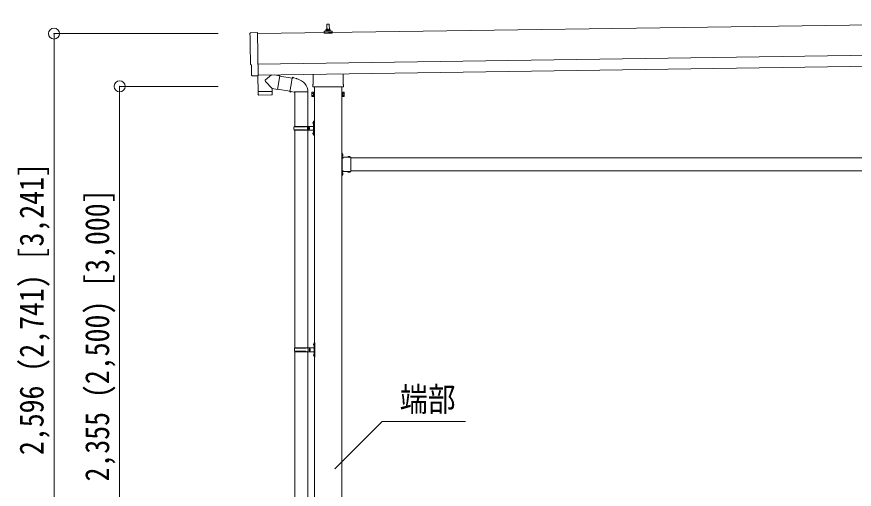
# Model space of a CAD drawing. Units: millimetres, scale not verified. Extents: x -13976 to 14131, y -9754 to 9646.
# Drawn here: x 364 to 4192, y 4006 to 6167 of the extents above; entities that cross this region are included whole.
import ezdxf
from ezdxf.enums import TextEntityAlignment as Align

# ---------------------------------------------------------------- set-up
doc = ezdxf.new("R2010")
doc.units = ezdxf.units.MM
doc.header["$LTSCALE"] = 50
doc.header["$PDMODE"] = 32
doc.header["$PDSIZE"] = 50
doc.linetypes.add('USER8', pattern=[4, 3, -1])
for name, color, linetype, lineweight in [('0-2_建具', 4, 'Continuous', 9), ('0-6_手摺', 5, 'Continuous', 5), ('0-7_ハッチ', 6, 'Continuous', 9), ('0-9_敷地', 7, 'Continuous', 9)]:
    doc.layers.add(name, color=color, linetype=linetype, lineweight=lineweight)
doc.styles.add('ＭＳ ゴシック', font='')
doc.styles.get('ＭＳ ゴシック').set_extended_font_data('MS Gothic')

msp = doc.modelspace()

# ---------------------------------------------------------------- linework, layer by layer
at = {"layer": '0-2_建具'}
for p, q in [((6829.38, 6167.19), (1464.43, 6090.55)), ((1781.15, 6108), (1781.88, 6131.53)), ((1782.88, 6132.5), (1791.43, 6132.5)), ((1792.43, 6131.53), (1793.15, 6108)), ((1432.81, 6093.53), (1464.36, 6095.63)), ((1464.36, 6095.63), (1467.19, 5897.8)), ((1768.9, 6092.5), (1768.9, 6100.22)), ((1805.4, 6092.5), (1768.9, 6092.5)), ((1769.29, 6101), (1805.02, 6101)), ((1769.67, 6101.19), (1776.39, 6102.82)), ((1776.77, 6103), (1797.54, 6103)), ((1777.15, 6103.79), (1777.15, 6108)), ((1778.15, 6108), (1796.15, 6108)), ((1797.15, 6103.79), (1797.15, 6108)), ((1804.64, 6101.19), (1797.92, 6102.82)), ((1805.4, 6092.5), (1805.4, 6100.22)), ((1466.43, 5950.56), (6831.38, 6027.2)), ((1467.15, 5900.57), (6832.1, 5977.21)), ((1437.09, 5946.76), (1436.49, 5946.75)), ((1437.76, 5899.73), (1437.09, 5946.76)), ((1447.57, 5896.52), (1440.65, 5896.78)), ((1448.31, 5896.8), (1448.96, 5897.44)), ((1448.96, 5897.44), (1467.2, 5896.8)), ((1467.19, 5897.8), (1467.2, 5896.8)), ((1718.85, 5858.52), (1718.85, 5904.16)), ((1855.45, 5906.11), (1855.45, 5858.52)), ((1713.15, 5820.24), (1713.91, 5821.56)), ((1713.15, 5820.24), (1713.15, 5803.24)), ((1720.15, 5821.56), (1713.91, 5821.56)), ((1717.15, 5849.74), (1717.15, 5855.24)), ((1855.09, 5846.24), (1719.22, 5846.24)), ((1720.15, 5801.93), (1720.15, 5821.56)), ((1720.15, 5820.94), (1722.65, 5820.94)), ((1720.15, 5802.54), (1720.15, 5820.94)), ((1722.65, 5822.24), (1724.65, 5822.24)), ((1722.65, 5801.24), (1722.65, 5822.24)), ((1724.65, 5846.24), (1724.65, 2993.74)), ((1724.65, 5822.24), (1724.65, 5801.24)), ((1849.65, 2993.74), (1849.65, 5846.24)), ((1849.65, 5822.24), (1849.65, 5801.24)), ((1851.65, 5822.24), (1849.65, 5822.24)), ((1851.65, 5801.24), (1851.65, 5822.24)), ((1854.15, 5820.94), (1851.65, 5820.94)), ((1854.15, 5821.56), (1860.39, 5821.56)), ((1854.15, 5801.93), (1854.15, 5821.56)), ((1854.15, 5802.54), (1854.15, 5820.94)), ((1857.15, 5855.24), (1857.15, 5849.74)), ((1861.15, 5820.24), (1860.39, 5821.56)), ((1861.15, 5820.24), (1861.15, 5803.24)), ((1713.15, 5803.24), (1713.91, 5801.93)), ((1720.15, 5816.65), (1713.91, 5816.65)), ((1720.15, 5806.84), (1713.91, 5806.84)), ((1720.15, 5801.93), (1713.91, 5801.93)), ((1722.65, 5802.54), (1720.15, 5802.54)), ((1724.65, 5801.24), (1722.65, 5801.24)), ((1849.65, 5801.24), (1851.65, 5801.24)), ((1851.65, 5802.54), (1854.15, 5802.54)), ((1854.15, 5816.65), (1860.39, 5816.65)), ((1854.15, 5806.84), (1860.39, 5806.84)), ((1854.15, 5801.93), (1860.39, 5801.93)), ((1861.15, 5803.24), (1860.39, 5801.93)), ((1849.65, 5544.74), (1849.65, 5524.74)), ((1851.65, 5544.74), (1849.65, 5544.74)), ((1849.65, 5537.74), (1851.65, 5537.74)), ((1849.65, 5531.74), (1851.65, 5531.74)), ((1850.15, 5521.74), (1850.15, 5461.74)), ((1855.65, 5521.74), (1850.15, 5521.74)), ((1851.65, 5544.74), (1851.65, 5524.74)), ((1851.65, 5540.64), (1851.65, 5528.84)), ((1852.16, 5540.64), (1851.65, 5540.64)), ((1852.16, 5528.84), (1851.65, 5528.84)), ((1891.65, 5524.74), (1851.65, 5524.74)), ((1855.65, 5522.74), (1851.65, 5522.74)), ((1851.65, 5520.74), (1855.65, 5520.74)), ((1851.65, 5520.74), (1851.65, 5462.74)), ((1852.16, 5540.64), (1852.16, 5528.84)), ((1855.65, 5520.74), (1855.65, 5522.74)), ((1876.75, 5525.25), (1876.75, 5524.74)), ((1888.55, 5525.25), (1876.75, 5525.25)), ((1888.55, 5524.74), (1876.75, 5524.74)), ((1888.55, 5525.25), (1888.55, 5524.74)), ((1891.65, 5524.74), (1891.65, 5458.74)), ((1891.65, 5521.74), (4682.65, 5521.74)), ((1849.65, 5458.74), (1849.65, 5438.74)), ((1849.65, 5451.74), (1851.65, 5451.74)), ((1849.65, 5445.74), (1851.65, 5445.74)), ((1851.65, 5438.74), (1849.65, 5438.74)), ((1855.65, 5461.74), (1850.15, 5461.74)), ((1851.65, 5462.74), (1855.65, 5462.74)), ((1851.65, 5460.74), (1855.65, 5460.74)), ((1891.65, 5458.74), (1851.65, 5458.74)), ((1851.65, 5458.74), (1851.65, 5438.74)), ((1851.65, 5454.64), (1851.65, 5442.84)), ((1852.16, 5454.64), (1851.65, 5454.64)), ((1852.16, 5442.84), (1851.65, 5442.84)), ((1852.16, 5454.64), (1852.16, 5442.84)), ((1855.65, 5462.74), (1855.65, 5460.74)), ((1888.55, 5458.74), (1876.75, 5458.74)), ((1876.75, 5458.23), (1876.75, 5458.74)), ((1888.55, 5458.23), (1876.75, 5458.23)), ((1888.55, 5458.23), (1888.55, 5458.74)), ((1891.65, 5461.74), (4682.65, 5461.74))]:
    msp.add_line(p, q, dxfattribs=at)
at = {"layer": '0-2_建具', "linetype": 'USER8'}
for p, q in [((1851.49, 5535.89), (1850.88, 5534.74)), ((1851.49, 5533.6), (1850.88, 5534.74)), ((1854.26, 5537.24), (1851.49, 5535.89)), ((1854.26, 5532.24), (1851.49, 5533.6)), ((1880.15, 5527.35), (1881.51, 5524.58)), ((1881.51, 5524.58), (1882.65, 5523.97)), ((1883.8, 5524.58), (1882.65, 5523.97)), ((1885.15, 5527.35), (1883.8, 5524.58)), ((1851.49, 5449.89), (1850.88, 5448.74)), ((1851.49, 5447.6), (1850.88, 5448.74)), ((1854.26, 5451.24), (1851.49, 5449.89)), ((1854.26, 5446.24), (1851.49, 5447.6)), ((1880.15, 5456.13), (1881.51, 5458.91)), ((1881.51, 5458.91), (1882.65, 5459.52)), ((1883.8, 5458.91), (1882.65, 5459.52)), ((1885.15, 5456.13), (1883.8, 5458.91))]:
    msp.add_line(p, q, dxfattribs=at)
at = {"layer": '0-2_建具'}
for centre, radius, start, end in [((1782.88, 6131.5), 1, 90, 178.60509), ((1791.43, 6131.5), 1, 1.39491, 90), ((1769.9, 6100.22), 1, 103.62699, 180), ((1776.15, 6103.79), 1, 283.62699, 0), ((1781.24, 6107.37), 4.13, 90, 171.17633), ((1778.15, 6107), 1, 90, 180), ((1790.49, 6108), 4.83, 133.60282, 180), ((1783.82, 6108), 4.83, 0, 46.39718), ((1793.07, 6107.37), 4.13, 8.82367, 90), ((1796.15, 6107), 1, 0, 90), ((1798.15, 6103.79), 1, 180, 256.37301), ((1804.4, 6100.22), 1, 0, 76.37301), ((1721.15, 5855.24), 4, 125.09963, 180), ((1853.15, 5855.24), 4, 0, 54.90037), ((1717.5, 5819.1), 4.34, 145.61575, 214.38425), ((1721.15, 5849.74), 4, 180, 194.47751), ((1721.15, 5849.74), 4, 194.47751, 241.04498), ((1853.15, 5849.74), 4, 298.95502, 345.52249), ((1853.15, 5849.74), 4, 345.52249, 360), ((1856.81, 5819.1), 4.34, 325.61575, 34.38425), ((1729.39, 5811.74), 16.24, 162.41205, 197.58795), ((1717.5, 5804.38), 4.34, 145.61575, 214.38425), ((1844.91, 5811.74), 16.24, 342.41205, 17.58795), ((1856.81, 5804.38), 4.34, 325.61575, 34.38425), ((1851.65, 5524.74), 2, 180, 270), ((1846.42, 5534.74), 8.23, 314.2189, 45.7811), ((1882.65, 5519.51), 8.23, 44.2189, 135.7811), ((1851.65, 5458.74), 2, 90, 180), ((1846.42, 5448.74), 8.23, 314.2189, 45.7811), ((1882.65, 5463.98), 8.23, 224.2189, 315.7811)]:
    msp.add_arc(centre, radius, start, end, dxfattribs=at)
for centre, major_axis, ratio, start_param, end_param in [((1433.01, 6090.54), (-3, -0.04), 0.99863, 4.7647489, 6.2979817), ((-3331.35, 5952.04), (4762.89, 68.04), 0.99863, 6.2686928, 6.2979817), ((1436.43, 5951.15), (-4.41, -0.06), 0.99863, 6.2686928, 7.8539816), ((1440.77, 5899.78), (-2.15, -2.1), 0.9974, 5.5252311, 7.0411395), ((1447.61, 5897.52), (-0.717, -0.7), 0.9974, 0.7579542, 1.5707963)]:
    msp.add_ellipse(centre, major_axis=major_axis, ratio=ratio, start_param=start_param, end_param=end_param, dxfattribs=at)
at = {"layer": '0-6_手摺', "color": 6, "lineweight": 9}
for p, q in [((534.42, 6090.1), (534.42, 3493.74)), ((534.42, 6090.1), (1284.42, 6090.1)), ((834.42, 5848.74), (834.42, 3493.74)), ((834.42, 5848.74), (1284.42, 5848.74))]:
    msp.add_line(p, q, dxfattribs=at)
at = {"layer": '0-6_手摺', "color": 6}
for p in [(534.42, 6090.1), (834.42, 5848.74)]:
    msp.add_point(p, dxfattribs=at)
at = {"layer": '0-7_ハッチ'}
for p, q in [((2034.79, 4315.82), (1818.78, 4099.81)), ((2416.1, 4315.82), (2034.79, 4315.82))]:
    msp.add_line(p, q, dxfattribs=at)
at = {"layer": '0-9_敷地'}
for p, q in [((1466.8, 5896.81), (1467.82, 5825.57)), ((1528.59, 5901.44), (1500.94, 5878.93)), ((1566.21, 5897.44), (1540.37, 5901.61)), ((1566.21, 5897.44), (1556.05, 5834.55)), ((1531.64, 5838.5), (1500.77, 5871.6)), ((1565.92, 5895.61), (1623.28, 5886.48)), ((1623.6, 5888.29), (1618.07, 5856.93)), ((1623.6, 5888.29), (1628.72, 5887.3)), ((1628.31, 5889.65), (1628.72, 5887.3)), ((1628.72, 5887.3), (1643.24, 5884.48)), ((1643.24, 5884.48), (1644.92, 5882.85)), ((1644.92, 5882.85), (1647.04, 5882.4)), ((1467.82, 5825.57), (1531.81, 5826.48)), ((1531.83, 5825.48), (1467.83, 5824.57)), ((1467.83, 5824.57), (1468.25, 5811.52)), ((1472.32, 5825.63), (1472.35, 5824.63)), ((1527.31, 5826.42), (1527.31, 5825.42)), ((1531.64, 5838.5), (1531.81, 5826.48)), ((1531.64, 5838.5), (1556.05, 5834.55)), ((1531.78, 5812.43), (1531.83, 5825.48)), ((1556.34, 5836.38), (1612.86, 5827.38)), ((1612.54, 5825.56), (1618.07, 5856.93)), ((1612.54, 5825.56), (1617.69, 5824.75)), ((1612.54, 5825.56), (1612.94, 5823.31)), ((1612.94, 5823.31), (1616.5, 5822.68)), ((1616.5, 5822.68), (1617.69, 5824.75)), ((1617.69, 5824.75), (1632.3, 5822.43)), ((1632.3, 5822.43), (1634.5, 5823.42)), ((1694.8, 5823.02), (1633.62, 5823.02)), ((1634.65, 5823.88), (1634.65, 5665.73)), ((1694.65, 5823.88), (1694.65, 5514.26)), ((1528.83, 5809.44), (1471.29, 5808.62)), ((1718.35, 5682.88), (1720.4, 5681.88)), ((1718.35, 5678.59), (1720.4, 5679.58)), ((1719.62, 5684.88), (1719.62, 5676.58)), ((1719.62, 5684.88), (1720.25, 5684.88)), ((1719.62, 5676.58), (1720.25, 5676.58)), ((1720.25, 5684.88), (1720.65, 5684.48)), ((1720.25, 5684.88), (1720.25, 5676.58)), ((1720.25, 5676.58), (1720.65, 5676.98)), ((1720.4, 5681.88), (1721.01, 5680.73)), ((1720.4, 5679.58), (1721.01, 5680.73)), ((1720.65, 5688.73), (1723.65, 5690.23)), ((1720.65, 5688.73), (1720.65, 5656.73)), ((1720.65, 5684.48), (1720.65, 5676.98)), ((1723.65, 5690.23), (1724.65, 5690.23)), ((1723.65, 5690.23), (1723.65, 5656.73)), ((1724.65, 5690.23), (1724.65, 5656.73)), ((1631.65, 5663.73), (1681.99, 5663.73)), ((1631.65, 5649.73), (1681.99, 5649.73)), ((1632.65, 5665.73), (1632.65, 5663.73)), ((1632.65, 5665.73), (1718.65, 5665.73)), ((1632.65, 5647.73), (1632.65, 5649.73)), ((1632.65, 5647.73), (1718.65, 5647.73)), ((1634.65, 5647.73), (1634.65, 4652.74)), ((1691.65, 5665.73), (1691.65, 5661.23)), ((1691.65, 5647.73), (1691.65, 5652.23)), ((1694.65, 5647.73), (1694.65, 4652.74)), ((1699.65, 5665.73), (1699.65, 5656.73)), ((1699.65, 5647.73), (1699.65, 5656.73)), ((1718.35, 5634.88), (1720.4, 5633.88)), ((1718.35, 5630.59), (1720.4, 5631.58)), ((1719.62, 5636.88), (1719.62, 5628.58)), ((1719.62, 5636.88), (1720.25, 5636.88)), ((1719.62, 5628.58), (1720.25, 5628.58)), ((1720.25, 5636.88), (1720.65, 5636.48)), ((1720.25, 5636.88), (1720.25, 5628.58)), ((1720.25, 5628.58), (1720.65, 5628.98)), ((1720.4, 5633.88), (1721.01, 5632.73)), ((1720.4, 5631.58), (1721.01, 5632.73)), ((1720.65, 5624.73), (1720.65, 5656.73)), ((1720.65, 5636.48), (1720.65, 5628.98)), ((1723.65, 5623.23), (1723.65, 5656.73)), ((1724.65, 5623.23), (1724.65, 5656.73)), ((1722.12, 4671.89), (1722.12, 4663.59)), ((1722.12, 4671.89), (1722.75, 4671.89)), ((1722.75, 4671.89), (1723.15, 4671.49)), ((1722.75, 4671.89), (1722.75, 4663.59)), ((1723.15, 4675.74), (1726.15, 4677.24)), ((1723.15, 4675.74), (1723.15, 4643.74)), ((1723.15, 4671.49), (1723.15, 4663.99)), ((1726.15, 4677.24), (1727.15, 4677.24)), ((1726.15, 4677.24), (1726.15, 4643.74)), ((1727.15, 4677.24), (1727.15, 4643.74)), ((1634.15, 4650.74), (1684.49, 4650.74)), ((1634.15, 4636.74), (1684.49, 4636.74)), ((1634.65, 4634.75), (1634.65, 3702.74)), ((1635.15, 4652.74), (1635.15, 4650.74)), ((1635.15, 4652.74), (1721.15, 4652.74)), ((1635.15, 4634.74), (1635.15, 4636.74)), ((1635.15, 4634.74), (1721.15, 4634.74)), ((1694.15, 4652.74), (1694.15, 4648.24)), ((1694.15, 4634.74), (1694.15, 4639.24)), ((1694.65, 4634.75), (1694.65, 3702.74)), ((1702.15, 4652.74), (1702.15, 4643.74)), ((1702.15, 4634.74), (1702.15, 4643.74)), ((1720.85, 4669.89), (1722.9, 4668.89)), ((1720.85, 4665.6), (1722.9, 4666.59)), ((1722.12, 4663.59), (1722.75, 4663.59)), ((1722.75, 4663.59), (1723.15, 4663.99)), ((1722.9, 4668.89), (1723.51, 4667.74)), ((1722.9, 4666.59), (1723.51, 4667.74)), ((1723.15, 4611.74), (1723.15, 4643.74)), ((1726.15, 4610.24), (1726.15, 4643.74)), ((1727.15, 4610.24), (1727.15, 4643.74)), ((1720.85, 4621.89), (1722.9, 4620.89)), ((1720.85, 4617.6), (1722.9, 4618.59)), ((1722.12, 4623.89), (1722.12, 4615.59)), ((1722.12, 4623.89), (1722.75, 4623.89)), ((1722.12, 4615.59), (1722.75, 4615.59)), ((1722.75, 4623.89), (1723.15, 4623.49)), ((1722.75, 4623.89), (1722.75, 4615.59)), ((1722.75, 4615.59), (1723.15, 4615.99)), ((1722.9, 4620.89), (1723.51, 4619.74)), ((1722.9, 4618.59), (1723.51, 4619.74)), ((1723.15, 4623.49), (1723.15, 4615.99)), ((1723.15, 4611.74), (1726.15, 4610.24)), ((1726.15, 4610.24), (1727.15, 4610.24))]:
    msp.add_line(p, q, dxfattribs=at)
for points in [[(1623.6, 5888.29), (1624.75, 5890.28), (1628.31, 5889.65)], [(1691.65, 5661.23), (1693.65, 5661.23), (1693.65, 5656.73)], [(1691.65, 5652.23), (1693.65, 5652.23), (1693.65, 5656.73)], [(1699.65, 5661.23), (1702.65, 5661.23), (1702.65, 5656.73)], [(1699.65, 5652.23), (1702.65, 5652.23), (1702.65, 5656.73)], [(1720.65, 5624.73), (1723.65, 5623.23), (1724.65, 5623.23)], [(1694.15, 4648.24), (1696.15, 4648.24), (1696.15, 4643.74)], [(1694.15, 4639.24), (1696.15, 4639.24), (1696.15, 4643.74)], [(1702.15, 4648.24), (1705.15, 4648.24), (1705.15, 4643.74)], [(1702.15, 4639.24), (1705.15, 4639.24), (1705.15, 4643.74)]]:
    msp.add_lwpolyline(points, dxfattribs=at)
for centre, radius, start, end in [((1504.25, 5875.19), 5, 131.47396, 225.79244), ((1634.5, 5823.42), 60.3, 359.62495, 78), ((1471.24, 5811.62), 3, 181.81845, 270.86677), ((1528.78, 5812.44), 3, 270.81845, 359.81845), ((1723.95, 5680.73), 6, 136.21765, 223.78235), ((1718.65, 5667.73), 2, 270, 359.99998), ((1680.4, 5656.73), 49.25, 171.82876, 180.00002), ((1680.4, 5656.73), 49.25, 180.00002, 188.17127), ((1681.99, 5665.73), 2, 270, 359.99998), ((1681.99, 5647.73), 2, 0.00005, 90.00004), ((1723.95, 5632.73), 6, 136.21765, 223.78235), ((1718.65, 5645.73), 2, 0.00005, 90.00004), ((1726.45, 4667.74), 6, 136.21765, 223.78235), ((1682.9, 4643.74), 49.25, 171.82876, 180.00002), ((1682.9, 4643.74), 49.25, 180.00002, 188.17127), ((1684.49, 4652.74), 2, 270, 359.99998), ((1684.49, 4634.74), 2, 0.00005, 90.00004), ((1721.15, 4654.74), 2, 270, 359.99998), ((1721.15, 4632.74), 2, 0.00005, 90.00004), ((1726.45, 4619.74), 6, 136.21765, 223.78235)]:
    msp.add_arc(centre, radius, start, end, dxfattribs=at)

# ---------------------------------------------------------------- texts
at = {"layer": '0-6_手摺', "color": 7, "style": 'ＭＳ ゴシック', "width": 0.85}
for s, p in [('2,596 (2,741) [3,241]', (519.42, 4161.92)), ('2,355 (2,500) [3,000]', (819.42, 4041.24))]:
    msp.add_text(s, height=110, rotation=90, dxfattribs=at).set_placement(p, align=Align.BOTTOM_LEFT)
at = {"layer": '0-7_ハッチ', "color": 7, "style": 'ＭＳ ゴシック', "width": 0.85}
msp.add_text('端部', height=110, dxfattribs=at).set_placement((2115.05, 4329.51), align=Align.BOTTOM_LEFT)

doc.saveas('drawing.dxf')
